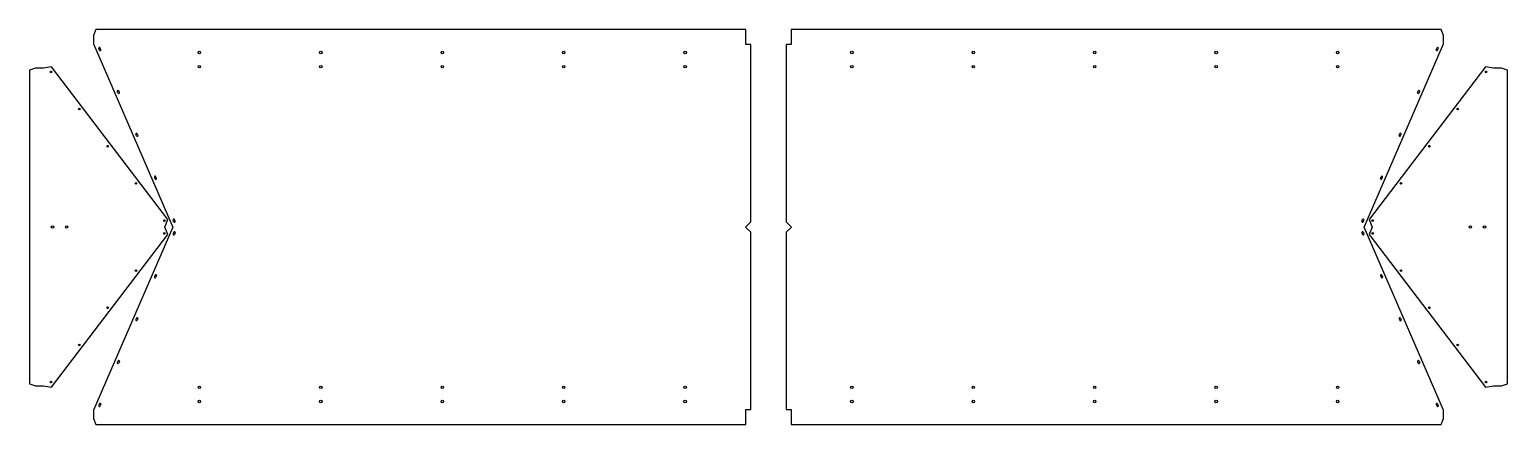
# Model space of a CAD drawing. Header units: millimetres. Extents: x -182 to 4010, y -560 to 560.
import ezdxf

# ---------------------------------------------------------------- set-up
doc = ezdxf.new("R2010")
doc.units = ezdxf.units.MM

msp = doc.modelspace()

# ---------------------------------------------------------------- linework, layer by layer
for p, q in [((6, 559.6193), (0, 542.6193)), ((1850, 559.6193), (6, 559.6193)), ((1850, 517.6193), (1850, 559.6193)), ((1978, 559.6193), (1978, 517.6193)), ((3822, 559.6193), (1978, 559.6193)), ((3828, 542.6193), (3822, 559.6193)), ((0, 542.6193), (0, 519.6193)), ((0, 519.6193), (225.1406, 0)), ((16.3234, 501.4389), (14.5343, 505.568)), ((20.4525, 503.2279), (18.6634, 507.357)), ((1864, 517.6193), (1850, 517.6193)), ((1864, 15), (1864, 517.6193)), ((1978, 517.6193), (1964, 517.6193)), ((1964, 517.6193), (1964, 15)), ((3602.8594, 0), (3828, 519.6193)), ((3807.5475, 503.2279), (3809.3366, 507.357)), ((3811.6766, 501.4389), (3813.4657, 505.568)), ((3828, 519.6193), (3828, 542.6193)), ((-164.5967, 450.2774), (-181.5967, 444.2774)), ((-181.5967, 444.2774), (-181.5967, -444.2774)), ((-141.5967, 450.2774), (-164.5967, 450.2774)), ((-119.4252, 454.1868), (-141.5967, 450.2774)), ((210.7576, 21.2755), (-119.4252, 454.1868)), ((3947.4252, 454.1868), (3617.2424, 21.2755)), ((3969.5967, 450.2774), (3947.4252, 454.1868)), ((3992.5967, 450.2774), (3969.5967, 450.2774)), ((4009.5967, 444.2774), (3992.5967, 450.2774)), ((4009.5967, -444.2774), (4009.5967, 444.2774)), ((69.0009, 379.8604), (67.2119, 383.9895)), ((73.13, 381.6494), (71.3409, 385.7785)), ((3754.87, 381.6494), (3756.6591, 385.7785)), ((3758.9991, 379.8604), (3760.7881, 383.9895)), ((121.6784, 258.2819), (119.8894, 262.411)), ((125.8075, 260.071), (124.0185, 264.2)), ((3702.1925, 260.071), (3703.9815, 264.2)), ((3706.3216, 258.2819), (3708.1106, 262.411)), ((174.356, 136.7034), (172.5669, 140.8325)), ((178.485, 138.4925), (176.696, 142.6215)), ((3649.515, 138.4925), (3651.304, 142.6215)), ((3653.644, 136.7034), (3655.4331, 140.8325)), ((225.1406, 0), (0, -519.6193)), ((201.8312, 0), (210.7576, 21.2755)), ((210.7576, -21.2755), (201.8312, 0)), ((227.0335, 15.1249), (225.2444, 19.254)), ((231.1626, 16.914), (229.3735, 21.0431)), ((1849, 0), (1864, 15)), ((1864, -15), (1849, 0)), ((1964, 15), (1979, 0)), ((1979, 0), (1964, -15)), ((3596.8374, 16.914), (3598.6265, 21.0431)), ((3600.9665, 15.1249), (3602.7556, 19.254)), ((3828, -519.6193), (3602.8594, 0)), ((3617.2424, 21.2755), (3626.1688, 0)), ((3626.1688, 0), (3617.2424, -21.2755)), ((-119.4252, -454.1868), (210.7576, -21.2755)), ((227.0335, -15.1249), (225.2444, -19.254)), ((231.1626, -16.914), (229.3735, -21.0431)), ((1864, -517.6193), (1864, -15)), ((1964, -15), (1964, -517.6193)), ((3596.8374, -16.914), (3598.6265, -21.0431)), ((3600.9665, -15.1249), (3602.7556, -19.254)), ((3617.2424, -21.2755), (3947.4252, -454.1868)), ((174.356, -136.7034), (172.5669, -140.8325)), ((178.485, -138.4925), (176.696, -142.6215)), ((3649.515, -138.4925), (3651.304, -142.6215)), ((3653.644, -136.7034), (3655.4331, -140.8325)), ((121.6784, -258.2819), (119.8894, -262.411)), ((125.8075, -260.071), (124.0185, -264.2)), ((3702.1925, -260.071), (3703.9815, -264.2)), ((3706.3216, -258.2819), (3708.1106, -262.411)), ((69.0009, -379.8604), (67.2119, -383.9895)), ((73.13, -381.6494), (71.3409, -385.7785)), ((3754.87, -381.6494), (3756.6591, -385.7785)), ((3758.9991, -379.8604), (3760.7881, -383.9895)), ((-181.5967, -444.2774), (-164.5967, -450.2774)), ((-164.5967, -450.2774), (-141.5967, -450.2774)), ((-141.5967, -450.2774), (-119.4252, -454.1868)), ((3947.4252, -454.1868), (3969.5967, -450.2774)), ((3969.5967, -450.2774), (3992.5967, -450.2774)), ((3992.5967, -450.2774), (4009.5967, -444.2774)), ((16.3234, -501.4389), (14.5343, -505.568)), ((3811.6766, -501.4389), (3813.4657, -505.568)), ((0, -519.6193), (0, -542.6193)), ((0, -542.6193), (6, -559.6193)), ((20.4525, -503.2279), (18.6634, -507.357)), ((1850, -559.6193), (1850, -517.6193)), ((1850, -517.6193), (1864, -517.6193)), ((1964, -517.6193), (1978, -517.6193)), ((1978, -517.6193), (1978, -559.6193)), ((3807.5475, -503.2279), (3809.3366, -507.357)), ((3822, -559.6193), (3828, -542.6193)), ((3828, -542.6193), (3828, -519.6193)), ((6, -559.6193), (1850, -559.6193)), ((1978, -559.6193), (3822, -559.6193))]:
    msp.add_line(p, q)
for centre, radius in [((300, 494.6193), 3.5), ((644.4444, 494.6193), 3.5), ((988.8889, 494.6193), 3.5), ((1333.3333, 494.6193), 3.5), ((1677.7778, 494.6193), 3.5), ((2150.2222, 494.6193), 3.5), ((2494.6667, 494.6193), 3.5), ((2839.1111, 494.6193), 3.5), ((3183.5556, 494.6193), 3.5), ((3528, 494.6193), 3.5), ((-120.9577, 439.7066), 2.25), ((300, 454.6193), 3.5), ((644.4444, 454.6193), 3.5), ((988.8889, 454.6193), 3.5), ((1333.3333, 454.6193), 3.5), ((1677.7778, 454.6193), 3.5), ((2150.2222, 454.6193), 3.5), ((2494.6667, 454.6193), 3.5), ((2839.1111, 454.6193), 3.5), ((3183.5556, 454.6193), 3.5), ((3528, 454.6193), 3.5), ((3948.9577, 439.7066), 2.25), ((-40.6038, 334.3525), 2.25), ((3868.6038, 334.3525), 2.25), ((39.7501, 228.9983), 2.25), ((3788.2499, 228.9983), 2.25), ((120.1041, 123.6442), 2.25), ((3707.8959, 123.6442), 2.25), ((-116.5967, 0), 3.5), ((-76.5967, 0), 3.5), ((200.458, 18.2901), 2.25), ((3627.542, 18.2901), 2.25), ((3904.5967, 0), 3.5), ((3944.5967, 0), 3.5), ((200.458, -18.2901), 2.25), ((3627.542, -18.2901), 2.25), ((120.1041, -123.6442), 2.25), ((3707.8959, -123.6442), 2.25), ((39.7501, -228.9983), 2.25), ((3788.2499, -228.9983), 2.25), ((-40.6038, -334.3525), 2.25), ((3868.6038, -334.3525), 2.25), ((-120.9577, -439.7066), 2.25), ((300, -454.6193), 3.5), ((644.4444, -454.6193), 3.5), ((988.8889, -454.6193), 3.5), ((1333.3333, -454.6193), 3.5), ((1677.7778, -454.6193), 3.5), ((2150.2222, -454.6193), 3.5), ((2494.6667, -454.6193), 3.5), ((2839.1111, -454.6193), 3.5), ((3183.5556, -454.6193), 3.5), ((3528, -454.6193), 3.5), ((3948.9577, -439.7066), 2.25), ((300, -494.6193), 3.5), ((644.4444, -494.6193), 3.5), ((988.8889, -494.6193), 3.5), ((1333.3333, -494.6193), 3.5), ((1677.7778, -494.6193), 3.5), ((2150.2222, -494.6193), 3.5), ((2494.6667, -494.6193), 3.5), ((2839.1111, -494.6193), 3.5), ((3183.5556, -494.6193), 3.5), ((3528, -494.6193), 3.5)]:
    msp.add_circle(centre, radius)
for centre, start, end in [((16.5989, 506.4625), 23.4261, 203.4261), ((18.3879, 502.3334), 203.4261, 23.4261), ((3809.6121, 502.3334), 156.5739, 336.5739), ((3811.4011, 506.4625), 336.5739, 156.5739), ((69.2764, 384.884), 23.4261, 203.4261), ((71.0655, 380.7549), 203.4261, 23.4261), ((3756.9345, 380.7549), 156.5739, 336.5739), ((3758.7236, 384.884), 336.5739, 156.5739), ((121.9539, 263.3055), 23.4261, 203.4261), ((123.743, 259.1764), 203.4261, 23.4261), ((3704.257, 259.1764), 156.5739, 336.5739), ((3706.0461, 263.3055), 336.5739, 156.5739), ((174.6315, 141.727), 23.4261, 203.4261), ((176.4205, 137.5979), 203.4261, 23.4261), ((3651.5795, 137.5979), 156.5739, 336.5739), ((3653.3685, 141.727), 336.5739, 156.5739), ((227.309, 20.1485), 23.4261, 203.4261), ((229.098, 16.0195), 203.4261, 23.4261), ((3598.902, 16.0195), 156.5739, 336.5739), ((3600.691, 20.1485), 336.5739, 156.5739), ((227.309, -20.1485), 156.5739, 336.5739), ((229.098, -16.0195), 336.5739, 156.5739), ((3598.902, -16.0195), 23.4261, 203.4261), ((3600.691, -20.1485), 203.4261, 23.4261), ((174.6315, -141.727), 156.5739, 336.5739), ((176.4205, -137.5979), 336.5739, 156.5739), ((3651.5795, -137.5979), 23.4261, 203.4261), ((3653.3685, -141.727), 203.4261, 23.4261), ((121.9539, -263.3055), 156.5739, 336.5739), ((123.743, -259.1764), 336.5739, 156.5739), ((3704.257, -259.1764), 23.4261, 203.4261), ((3706.0461, -263.3055), 203.4261, 23.4261), ((69.2764, -384.884), 156.5739, 336.5739), ((71.0655, -380.7549), 336.5739, 156.5739), ((3756.9345, -380.7549), 23.4261, 203.4261), ((3758.7236, -384.884), 203.4261, 23.4261), ((18.3879, -502.3334), 336.5739, 156.5739), ((3809.6121, -502.3334), 23.4261, 203.4261), ((16.5989, -506.4625), 156.5739, 336.5739), ((3811.4011, -506.4625), 203.4261, 23.4261)]:
    msp.add_arc(centre, 2.25, start, end)

doc.saveas('drawing.dxf')
